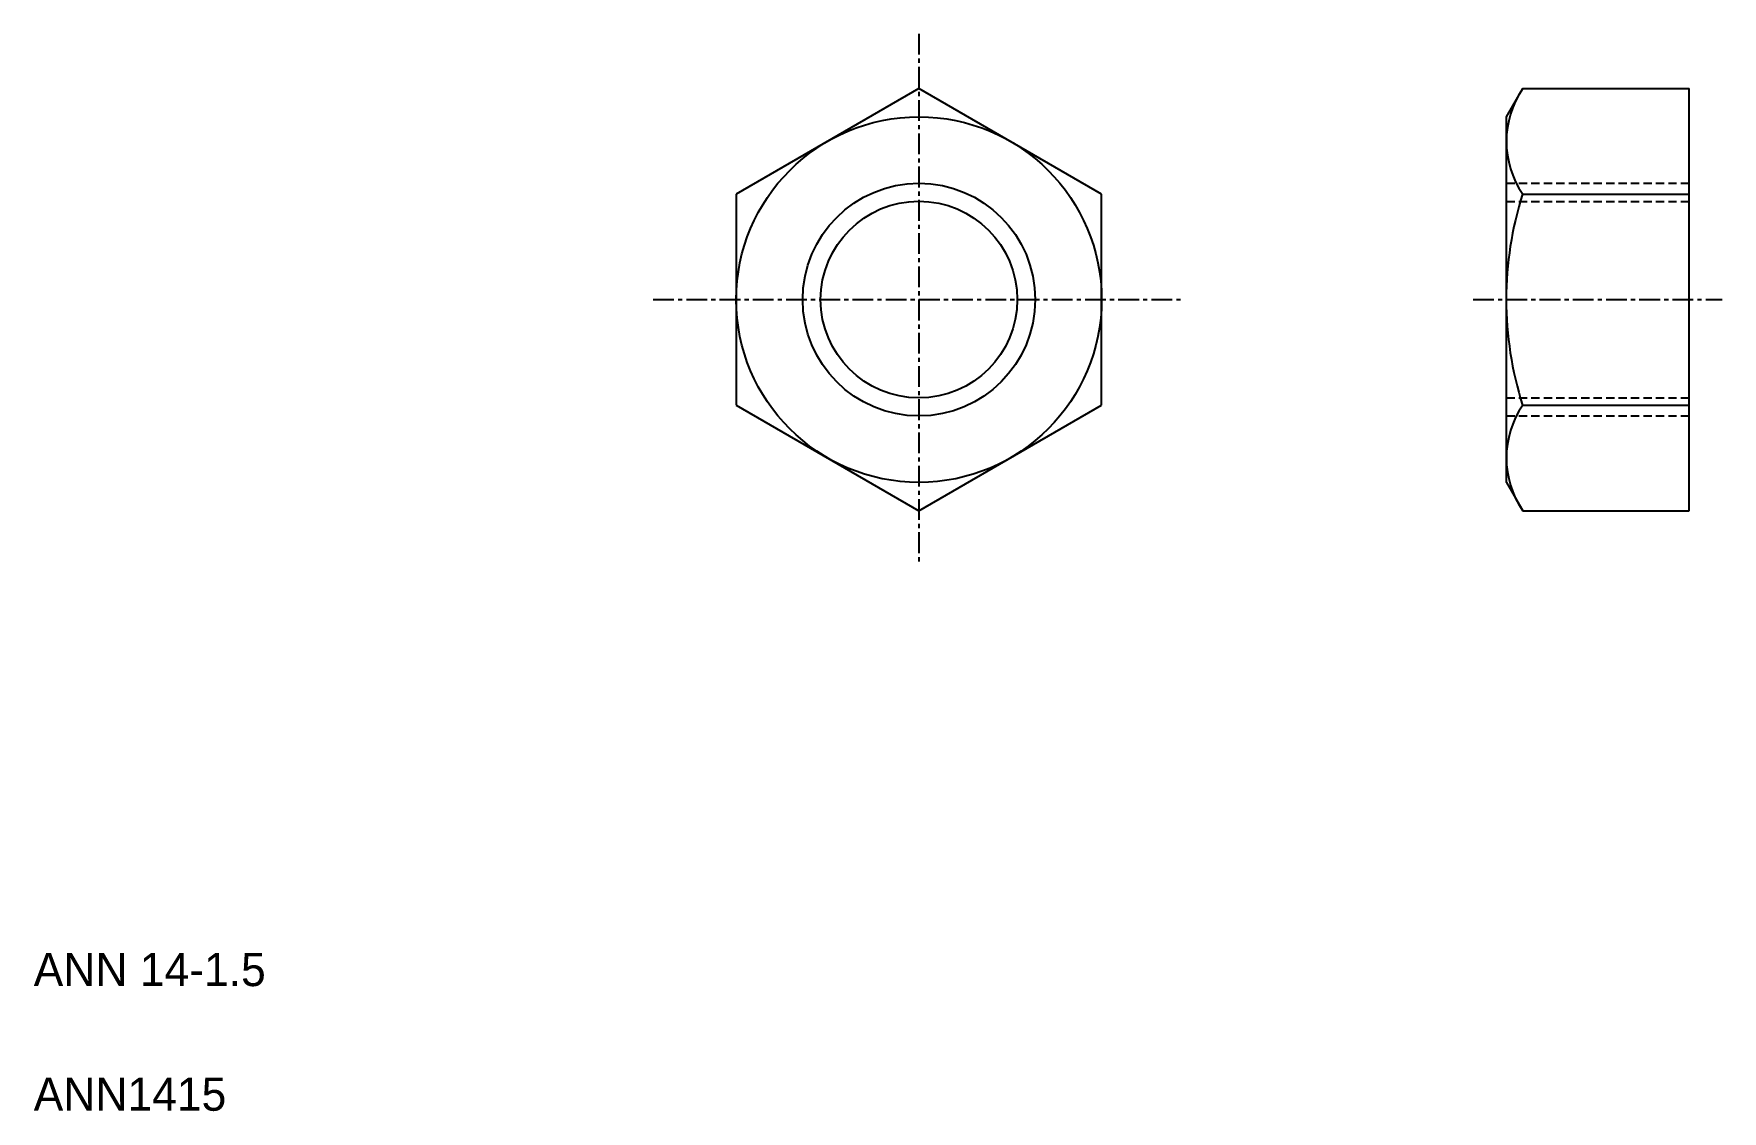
# Model space of a CAD drawing. Extents: x 5 to 107, y 5 to 70.
import ezdxf

# ---------------------------------------------------------------- set-up
doc = ezdxf.new("R2010")
doc.units = 0
doc.linetypes.add('CENTER', pattern=[2, 1.25, -0.25, 0.25, -0.25])
doc.linetypes.add('DASHED', pattern=[0.75, 0.5, -0.25])
doc.layers.get('0').update_dxf_attribs({"linetype": 'CONTINUOUS'})
doc.layers.add('CENTER', color=1, linetype='CENTER')

msp = doc.modelspace()

# ---------------------------------------------------------------- linework, layer by layer
at = {"color": 7, "linetype": 'CONTINUOUS'}
for p, q in [((58.3, 66.51), (47.3, 60.16)), ((69.3, 60.16), (58.3, 66.51)), ((93.67, 64.81), (94.65, 66.51)), ((94.65, 66.51), (104.67, 66.51)), ((104.67, 41.1), (104.67, 66.51)), ((93.67, 42.81), (93.67, 64.81)), ((47.3, 60.16), (47.3, 47.46)), ((69.3, 47.46), (69.3, 60.16)), ((94.65, 60.16), (104.67, 60.16)), ((104.67, 53.81), (104.67, 53.81)), ((47.3, 47.46), (58.3, 41.1)), ((58.3, 41.1), (69.3, 47.46)), ((94.65, 47.46), (104.67, 47.46)), ((104.67, 47.46), (104.67, 47.46)), ((93.67, 42.81), (94.65, 41.1)), ((94.65, 41.1), (104.67, 41.1))]:
    msp.add_line(p, q, dxfattribs=at)
at = {"color": 3, "linetype": 'DASHED'}
for p, q in [((93.67, 60.81), (104.67, 60.81)), ((93.67, 59.72), (104.67, 59.72)), ((93.67, 47.89), (104.67, 47.89)), ((93.67, 46.81), (104.67, 46.81))]:
    msp.add_line(p, q, dxfattribs=at)
at = {"color": 7, "linetype": 'CONTINUOUS'}
for radius in [11, 5.92]:
    msp.add_circle((58.3, 53.81), radius, dxfattribs=at)
at = {"color": 3, "linetype": 'CONTINUOUS'}
msp.add_circle((58.3, 53.81), 7, dxfattribs=at)
at = {"color": 7, "linetype": 'CONTINUOUS'}
for centre, radius, start, end in [((99.29, 63.33), 5.62, 145.6158, 214.3842), ((114.68, 53.81), 21.02, 162.412, 197.588), ((94.65, 60.16), 0, 248.7685, 0), ((99.29, 44.28), 5.62, 145.6158, 214.3842)]:
    msp.add_arc(centre, radius, start, end, dxfattribs=at)
at = {"layer": 'CENTER', "color": 1, "linetype": 'CENTER'}
for p, q in [((58.3, 69.81), (58.3, 37.81)), ((42.3, 53.81), (74.3, 53.81)), ((91.67, 53.81), (106.67, 53.81))]:
    msp.add_line(p, q, dxfattribs=at)

# ---------------------------------------------------------------- texts
at = {"color": 7, "linetype": 'CONTINUOUS'}
for s, p in [('ANN 14-1.5', (5, 12.5)), ('ANN1415', (5, 5))]:
    msp.add_text(s, height=2, dxfattribs=at).set_placement(p)

doc.saveas('drawing.dxf')
